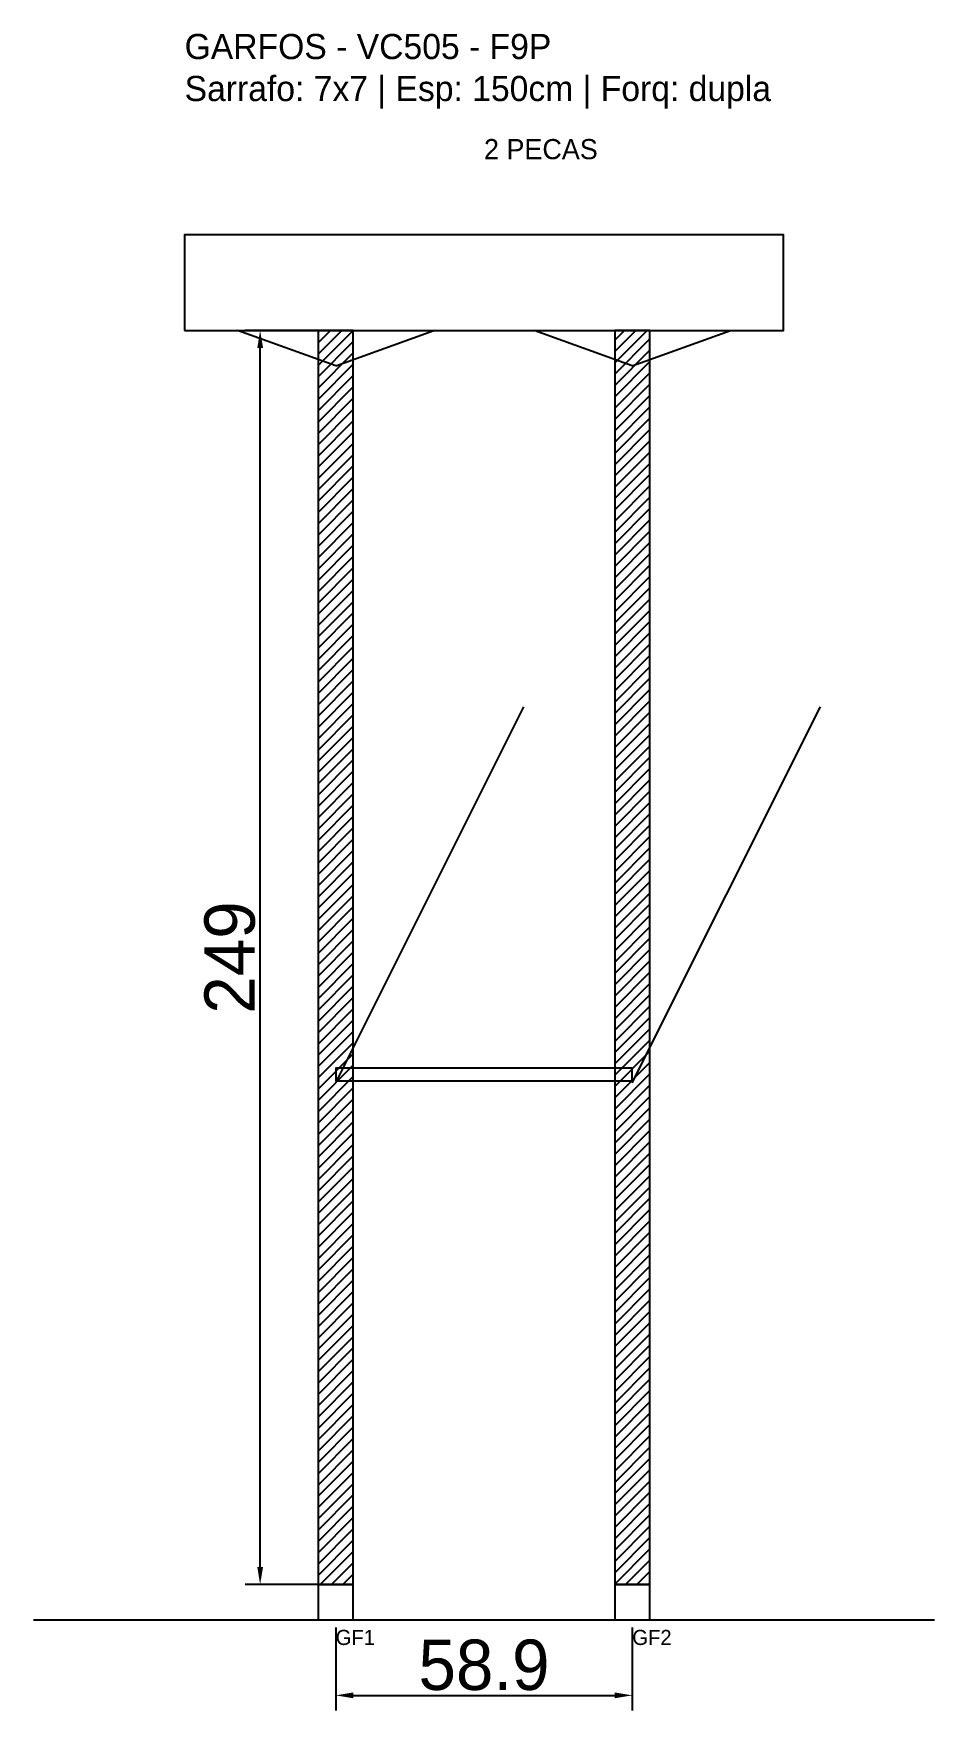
# Model space of a CAD drawing. Header units: metres. Extents: x -30 to 149, y -25 to 308.
import ezdxf

# ---------------------------------------------------------------- set-up
doc = ezdxf.new("R2010")
doc.units = ezdxf.units.M
for name, color, linetype in [('BARRA_ANCORAGEM', 1, 'Continuous'), ('COTA', 241, 'Continuous'), ('GARFOS OK', 3, 'Continuous'), ('NOME DA VIGA', 6, 'Continuous'), ('SARR_7x7', 40, 'Continuous'), ('TIRAS REESCORAMENTO', 252, 'Continuous'), ('VIGAS', 3, 'Continuous')]:
    doc.layers.add(name, color=color, linetype=linetype)
doc.dimstyles.new('EZ DXF', dxfattribs={"dimtxt": 10, "dimasz": 3.5, "dimexe": 3, "dimexo": 1.5, "dimgap": 1, "dimtad": 1, "dimdec": 1, "dimdsep": 46, "dimcen": 2.5, "dimazin": 3, "dimtfac": 1, "dimtmove": 0, "dimatfit": 3})

msp = doc.modelspace()

# ---------------------------------------------------------------- hatches: boundary and pattern name
at = {"layer": 'COTA'}
h = msp.add_hatch(dxfattribs=at)
h.set_pattern_fill('ANSI31', scale=0.5)
h.paths.add_polyline_path([(26.5, 0), (33.5, 0), (33.5, 249), (26.5, 249)])
h = msp.add_hatch(dxfattribs=at)
h.set_pattern_fill('ANSI31', scale=0.5)
h.paths.add_polyline_path([(85.4, 0), (92.4, 0), (92.4, 249), (85.4, 249)])

# ---------------------------------------------------------------- linework, layer by layer
at = {"layer": 'BARRA_ANCORAGEM'}
for p, q in [((30, 99.6), (67.35, 174.3)), ((88.9, 99.6), (126.25, 174.3))]:
    msp.add_line(p, q, dxfattribs=at)
at = {"layer": 'GARFOS OK'}
for p, q in [((30, 242), (10.5, 249)), ((10.5, 249), (49.5, 249)), ((30, 242), (49.5, 249)), ((88.9, 242), (69.4, 249)), ((69.4, 249), (108.4, 249)), ((88.9, 242), (108.4, 249))]:
    msp.add_line(p, q, dxfattribs=at)
at = {"layer": 'GARFOS OK', "linetype": 'CONTINUOUS'}
msp.add_line((-30, -7), (148.9, -7), dxfattribs=at)
at = {"layer": 'GARFOS OK'}
for points in [[(26.5, 0), (33.5, 0), (33.5, 249), (26.5, 249), (26.5, 0)], [(85.4, 0), (92.4, 0), (92.4, 249), (85.4, 249), (85.4, 0)]]:
    msp.add_lwpolyline(points, dxfattribs=at)
at = {"layer": 'SARR_7x7'}
for points in [[(26.5, -7), (33.5, -7), (33.5, 0), (26.5, 0), (26.5, -7)], [(85.4, -7), (92.4, -7), (92.4, 0), (85.4, 0), (85.4, -7)]]:
    msp.add_lwpolyline(points, dxfattribs=at)
at = {"layer": 'TIRAS REESCORAMENTO'}
msp.add_lwpolyline([(30, 100), (88.9, 100), (88.9, 102.5), (30, 102.5), (30, 100)], dxfattribs=at)
at = {"layer": 'VIGAS'}
msp.add_lwpolyline([(0, 249), (118.9, 249), (118.9, 268), (0, 268), (0, 249)], dxfattribs=at)

# ---------------------------------------------------------------- texts
at = {"layer": 'NOME DA VIGA'}
for s, height, p in [('2 PECAS', 4, (59.45, 283)), ('GF1', 3, (30, -12)), ('GF2', 3, (88.9, -12))]:
    msp.add_text(s, height=height, dxfattribs=at).set_placement(p)
at = {"layer": 'NOME DA VIGA', "insert": (0, 293), "char_height": 5, "attachment_point": 7}
msp.add_mtext('GARFOS - VC505 - F9P\\PSarrafo: 7x7 | Esp: 150cm | Forq: dupla', dxfattribs=at)

# ---------------------------------------------------------------- dimensions: what is measured, and where the dimension line sits
at = {"layer": 'COTA'}
msp.add_linear_dim(base=(15, 0), p1=(30, 0), p2=(30, 249), angle=90, dimstyle='EZ DXF', dxfattribs=at).render()
msp.add_linear_dim(base=(30, -22), p1=(30, -7), p2=(88.9, -7), dimstyle='EZ DXF', dxfattribs=at).render()

doc.saveas('drawing.dxf')
